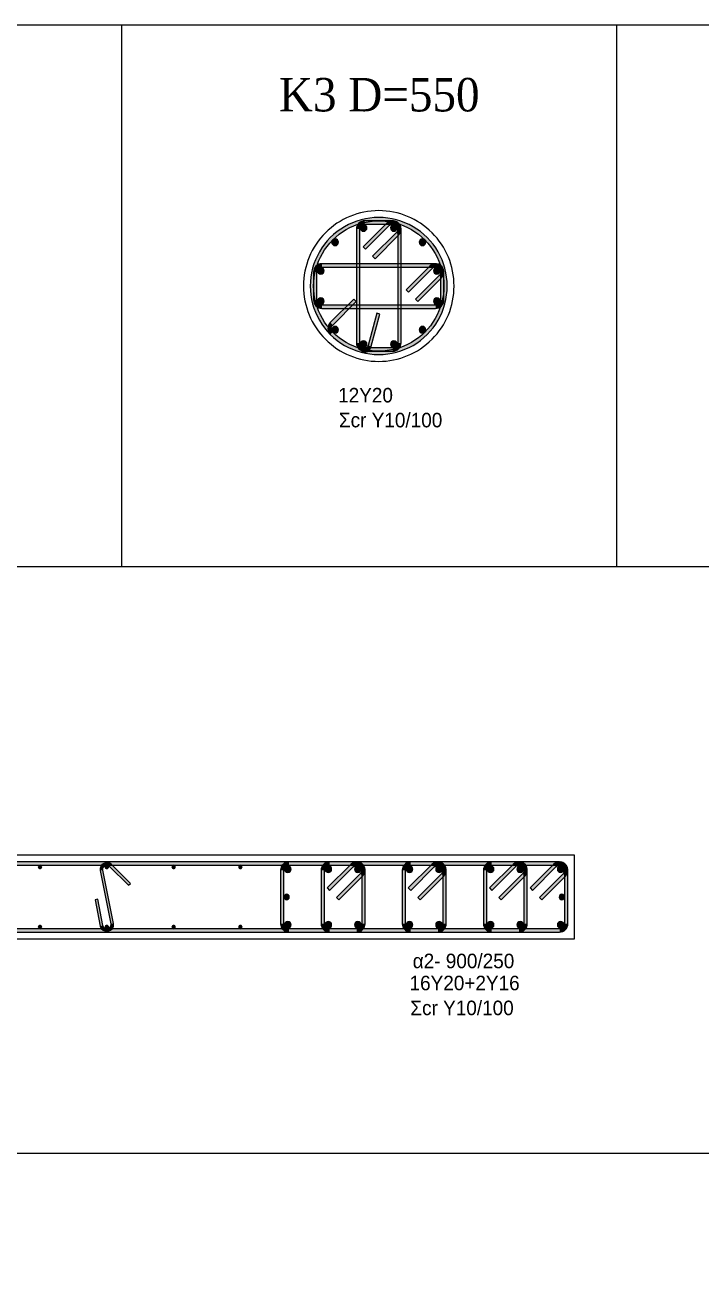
# Model space of a CAD drawing. Header units: millimetres. Extents: x -2171 to 1563, y -1758 to -1505.
# Drawn here: x -59 to -48.87, y -1608.82 to -1590.25 of the extents above; entities that cross this region are included whole.
import ezdxf

# ---------------------------------------------------------------- set-up
doc = ezdxf.new("R2010")
doc.units = ezdxf.units.MM
for name, color, linetype in [('-S_TEXT', 3, 'Continuous'), ('Col_Det', 7, 'Continuous'), ('Col_Det_4', 7, 'Continuous'), ('Col_Det_Fill', 7, 'Continuous'), ('Geo_Col_Pro_1', 7, 'Continuous')]:
    doc.layers.add(name, color=color, linetype=linetype)
doc.styles.add('S1Arl22_b_934_161', font='arial.ttf', dxfattribs={"width": 0.933629, "height": 0.002175})
doc.styles.add('S1TmsNwRmn22_b_934_161', font='times.ttf', dxfattribs={"width": 0.933629, "height": 0.002175})

msp = doc.modelspace()

# ---------------------------------------------------------------- hatches: boundary and pattern name
at = {"layer": 'Col_Det_Fill'}
for color, points in [(252, [(-53.4461, -1593.2154), (-53.4332, -1593.1671, 0.1316525), (-53.9638, -1593.1671), (-53.9508, -1593.2154, -0.1316525)]), (252, [(-53.9508, -1593.2154), (-53.9638, -1593.1671, 0.1316525), (-54.4233, -1593.4324), (-54.3879, -1593.4678, -0.1316525)]), (252, [(-53.9077, -1593.2312), (-53.9077, -1593.1812, 0.4142136), (-54.0327, -1593.3062), (-53.9827, -1593.3062, -0.4142136)]), (252, [(-53.9827, -1593.3062), (-54.0327, -1593.3062), (-54.0327, -1595.0082), (-53.9827, -1595.0082)]), (56, [(-53.8754, -1593.2885, 0.4142136), (-53.9254, -1593.2385, 0.4142136), (-53.9754, -1593.2885, 0.4142136), (-53.9254, -1593.3385, 0.4142136)]), (252, [(-53.5423, -1593.2532), (-53.5776, -1593.2178), (-53.9312, -1593.5714), (-53.8958, -1593.6067)]), (252, [(-53.4892, -1593.2312), (-53.4892, -1593.1812), (-53.9077, -1593.1812), (-53.9077, -1593.2312)]), (252, [(-53.4142, -1593.3062), (-53.3642, -1593.3062, 0.6681786), (-53.5776, -1593.2178), (-53.5423, -1593.2532, -0.6681786)]), (56, [(-53.4216, -1593.2885, 0.4142136), (-53.4716, -1593.2385, 0.4142136), (-53.5216, -1593.2885, 0.4142136), (-53.4716, -1593.3385, 0.4142136)]), (252, [(-53.4362, -1593.3592), (-53.4009, -1593.3946, 0.6681786), (-53.4892, -1593.1812), (-53.4892, -1593.2312, -0.6681786)]), (252, [(-53.009, -1593.4678), (-52.9737, -1593.4324, 0.1316525), (-53.4332, -1593.1671), (-53.4461, -1593.2154, -0.1316525)]), (252, [(-53.4142, -1595.0082), (-53.3642, -1595.0082), (-53.3642, -1593.3062), (-53.4142, -1593.3062)]), (252, [(-54.3879, -1593.4678), (-54.4233, -1593.4324, 0.1316525), (-54.6885, -1593.8919), (-54.6402, -1593.9048, -0.1316525)]), (12, [(-54.3025, -1593.5031, 0.4142136), (-54.3525, -1593.4531, 0.4142136), (-54.4025, -1593.5031, 0.4142136), (-54.3525, -1593.5531, 0.4142136)]), (252, [(-53.7898, -1593.7128), (-53.7544, -1593.7481), (-53.4009, -1593.3946), (-53.4362, -1593.3592)]), (12, [(-52.9944, -1593.5031, 0.4142136), (-53.0444, -1593.4531, 0.4142136), (-53.0944, -1593.5031, 0.4142136), (-53.0444, -1593.5531, 0.4142136)]), (252, [(-52.7567, -1593.9048), (-52.7084, -1593.8919, 0.1316525), (-52.9737, -1593.4324), (-53.009, -1593.4678, -0.1316525)]), (252, [(-54.6402, -1593.9048), (-54.6885, -1593.8919, 0.1316525), (-54.6885, -1594.4225), (-54.6402, -1594.4095, -0.1316525)]), (252, [(-54.5495, -1593.873), (-54.5495, -1593.823, 0.4142136), (-54.6745, -1593.948), (-54.6245, -1593.948, -0.4142136)]), (56, [(-54.5171, -1593.9303, 0.4142136), (-54.5671, -1593.8803, 0.4142136), (-54.6171, -1593.9303, 0.4142136), (-54.5671, -1593.9803, 0.4142136)]), (252, [(-52.8475, -1593.873), (-52.8475, -1593.823), (-54.5495, -1593.823), (-54.5495, -1593.873)]), (252, [(-52.9005, -1593.8949), (-52.9359, -1593.8596), (-53.2894, -1594.2131), (-53.2541, -1594.2485)]), (252, [(-52.7725, -1593.948), (-52.7225, -1593.948, 0.6681786), (-52.9359, -1593.8596), (-52.9005, -1593.8949, -0.6681786)]), (56, [(-52.7798, -1593.9303, 0.4142136), (-52.8298, -1593.8803, 0.4142136), (-52.8798, -1593.9303, 0.4142136), (-52.8298, -1593.9803, 0.4142136)]), (252, [(-52.7945, -1594.001), (-52.7591, -1594.0363, 0.6681786), (-52.8475, -1593.823), (-52.8475, -1593.873, -0.6681786)]), (252, [(-52.7567, -1594.4095), (-52.7084, -1594.4225, 0.1316525), (-52.7084, -1593.8919), (-52.7567, -1593.9048, -0.1316525)]), (252, [(-54.6245, -1593.948), (-54.6745, -1593.948), (-54.6745, -1594.3664), (-54.6245, -1594.3664)]), (252, [(-53.148, -1594.3545), (-53.1126, -1594.3899), (-52.7591, -1594.0363), (-52.7945, -1594.001)]), (252, [(-52.7725, -1594.3664), (-52.7225, -1594.3664), (-52.7225, -1593.948), (-52.7725, -1593.948)]), (252, [(-54.6402, -1594.4095), (-54.6885, -1594.4225, 0.1316525), (-54.4233, -1594.882), (-54.3879, -1594.8466, -0.1316525)]), (252, [(-54.6245, -1594.3664), (-54.6745, -1594.3664, 0.4142136), (-54.5495, -1594.4914), (-54.5495, -1594.4414, -0.4142136)]), (56, [(-54.5171, -1594.3841, 0.4142136), (-54.5671, -1594.3341, 0.4142136), (-54.6171, -1594.3841, 0.4142136), (-54.5671, -1594.4341, 0.4142136)]), (252, [(-54.5495, -1594.4414), (-54.5495, -1594.4914), (-52.8475, -1594.4914), (-52.8475, -1594.4414)]), (252, [(-54.0343, -1594.387), (-54.0697, -1594.3516), (-54.4233, -1594.7052), (-54.3879, -1594.7406)]), (252, [(-53.009, -1594.8466), (-52.9737, -1594.882, 0.1316525), (-52.7084, -1594.4225), (-52.7567, -1594.4095, -0.1316525)]), (56, [(-52.7798, -1594.3841, 0.4142136), (-52.8298, -1594.3341, 0.4142136), (-52.8798, -1594.3841, 0.4142136), (-52.8298, -1594.4341, 0.4142136)]), (252, [(-52.8475, -1594.4414), (-52.8475, -1594.4914, 0.4142136), (-52.7225, -1594.3664), (-52.7725, -1594.3664, -0.4142136)]), (252, [(-53.859, -1595.0459), (-53.8107, -1595.0589), (-53.6813, -1594.5759), (-53.7296, -1594.563)]), (252, [(-54.3879, -1594.7406), (-54.4233, -1594.7052, 0.4142136), (-54.4233, -1594.882), (-54.3879, -1594.8466, -0.4142136)]), (12, [(-54.3025, -1594.8113, 0.4142136), (-54.3525, -1594.7613, 0.4142136), (-54.4025, -1594.8113, 0.4142136), (-54.3525, -1594.8613, 0.4142136)]), (12, [(-52.9944, -1594.8113, 0.4142136), (-53.0444, -1594.7613, 0.4142136), (-53.0944, -1594.8113, 0.4142136), (-53.0444, -1594.8613, 0.4142136)]), (252, [(-54.3879, -1594.8466), (-54.4233, -1594.882, 0.1316525), (-53.9638, -1595.1473), (-53.9508, -1595.099, -0.1316525)]), (252, [(-54.3879, -1594.8466), (-54.4233, -1594.882, 0.1316525), (-53.9638, -1595.1473), (-53.9508, -1595.099, -0.1316525)]), (56, [(-53.8754, -1595.0259, 0.4142136), (-53.9254, -1594.9759, 0.4142136), (-53.9754, -1595.0259, 0.4142136), (-53.9254, -1595.0759, 0.4142136)]), (56, [(-53.4216, -1595.0259, 0.4142136), (-53.4716, -1594.9759, 0.4142136), (-53.5216, -1595.0259, 0.4142136), (-53.4716, -1595.0759, 0.4142136)]), (252, [(-53.4461, -1595.099), (-53.4332, -1595.1473, 0.1316525), (-52.9737, -1594.882), (-53.009, -1594.8466, -0.1316525)]), (252, [(-53.9827, -1595.0082), (-54.0327, -1595.0082, 0.4142136), (-53.9077, -1595.1332), (-53.9077, -1595.0832, -0.4142136)]), (252, [(-53.9508, -1595.099), (-53.9638, -1595.1473, 0.4142136), (-53.8107, -1595.0589), (-53.859, -1595.0459, -0.4142136)]), (252, [(-53.9508, -1595.099), (-53.9638, -1595.1473, 0.1316525), (-53.4332, -1595.1473), (-53.4461, -1595.099, -0.1316525)]), (252, [(-53.9077, -1595.0832), (-53.9077, -1595.1332), (-53.4892, -1595.1332), (-53.4892, -1595.0832)]), (252, [(-53.4892, -1595.0832), (-53.4892, -1595.1332, 0.4142136), (-53.3642, -1595.0082), (-53.4142, -1595.0082, -0.4142136)]), (252, [(-53.9663, -1602.8223), (-53.9663, -1602.7723), (-73.5709, -1602.7723), (-73.5709, -1602.8223)]), (252, [(-57.8666, -1602.9016), (-57.8273, -1602.8939, -0.7407348), (-57.726, -1602.8399), (-57.6977, -1602.8116, 0.7407348)]), (252, [(-55.0429, -1602.8223), (-55.0429, -1602.7723, 0.4142136), (-55.1679, -1602.8973), (-55.1179, -1602.8973, -0.4142136)]), (252, [(-50.9929, -1602.8223), (-50.9929, -1602.7723), (-55.0429, -1602.7723), (-55.0429, -1602.8223)]), (252, [(-54.4357, -1602.8223), (-54.4357, -1602.7723, 0.4142136), (-54.5607, -1602.8973), (-54.5107, -1602.8973, -0.4142136)]), (252, [(-54.0286, -1602.8223), (-54.0286, -1602.7723), (-54.4357, -1602.7723), (-54.4357, -1602.8223)]), (252, [(-53.9536, -1602.8973), (-53.9036, -1602.8973, 0.6681786), (-54.117, -1602.8089), (-54.0816, -1602.8443, -0.6681786)]), (252, [(-53.9756, -1602.9504), (-53.9402, -1602.9857, 0.6681786), (-54.0286, -1602.7723), (-54.0286, -1602.8223, -0.6681786)]), (252, [(-53.2215, -1602.8223), (-53.2215, -1602.7723, 0.4142136), (-53.3465, -1602.8973), (-53.2965, -1602.8973, -0.4142136)]), (252, [(-52.8143, -1602.8223), (-52.8143, -1602.7723), (-53.2215, -1602.7723), (-53.2215, -1602.8223)]), (252, [(-52.7393, -1602.8973), (-52.6893, -1602.8973, 0.6681786), (-52.9027, -1602.8089), (-52.8673, -1602.8443, -0.6681786)]), (252, [(-52.7613, -1602.9504), (-52.7259, -1602.9857, 0.6681786), (-52.8143, -1602.7723), (-52.8143, -1602.8223, -0.6681786)]), (252, [(-52.0072, -1602.8223), (-52.0072, -1602.7723, 0.4142136), (-52.1322, -1602.8973), (-52.0822, -1602.8973, -0.4142136)]), (252, [(-51.6, -1602.8223), (-51.6, -1602.7723), (-52.0072, -1602.7723), (-52.0072, -1602.8223)]), (252, [(-51.525, -1602.8973), (-51.475, -1602.8973, 0.6681786), (-51.6884, -1602.8089), (-51.6531, -1602.8443, -0.6681786)]), (252, [(-51.547, -1602.9504), (-51.5116, -1602.9857, 0.6681786), (-51.6, -1602.7723), (-51.6, -1602.8223, -0.6681786)]), (252, [(-50.9179, -1602.8973), (-50.8679, -1602.8973, 0.6681786), (-51.0813, -1602.8089), (-51.0459, -1602.8443, -0.6681786)]), (252, [(-50.9398, -1602.9504), (-50.9045, -1602.9857, 0.6681786), (-50.9929, -1602.7723), (-50.9929, -1602.8223, -0.6681786)]), (133, [(-58.7935, -1602.8473, 0.4142136), (-58.7685, -1602.8723, 0.4142136), (-58.7435, -1602.8473, 0.4142136), (-58.7685, -1602.8223, 0.4142136)]), (252, [(-57.7096, -1603.7008), (-57.6703, -1603.6931), (-57.8273, -1602.8939), (-57.8666, -1602.9016)]), (133, [(-57.7935, -1602.8473, 0.4142136), (-57.7685, -1602.8723, 0.4142136), (-57.7435, -1602.8473, 0.4142136), (-57.7685, -1602.8223, 0.4142136)]), (252, [(-57.6977, -1602.8116), (-57.726, -1602.8399), (-57.4432, -1603.1227), (-57.4149, -1603.0945)]), (133, [(-56.7934, -1602.8473, 0.4142136), (-56.7684, -1602.8723, 0.4142136), (-56.7434, -1602.8473, 0.4142136), (-56.7684, -1602.8223, 0.4142136)]), (133, [(-55.7934, -1602.8473, 0.4142136), (-55.7684, -1602.8723, 0.4142136), (-55.7434, -1602.8473, 0.4142136), (-55.7684, -1602.8223, 0.4142136)]), (252, [(-55.1179, -1602.8973), (-55.1679, -1602.8973), (-55.1679, -1603.6973), (-55.1179, -1603.6973)]), (12, [(-55.0106, -1602.8796, 0.4142136), (-55.0606, -1602.8296, 0.4142136), (-55.1106, -1602.8796, 0.4142136), (-55.0606, -1602.9296, 0.4142136)]), (252, [(-54.5107, -1602.8973), (-54.5607, -1602.8973), (-54.5607, -1603.6973), (-54.5107, -1603.6973)]), (56, [(-54.4034, -1602.8796, 0.4142136), (-54.4534, -1602.8296, 0.4142136), (-54.5034, -1602.8796, 0.4142136), (-54.4534, -1602.9296, 0.4142136)]), (252, [(-54.0816, -1602.8443), (-54.117, -1602.8089), (-54.4705, -1603.1625), (-54.4352, -1603.1978)]), (252, [(-54.3291, -1603.3039), (-54.2938, -1603.3393), (-53.9402, -1602.9857), (-53.9756, -1602.9504)]), (56, [(-53.9609, -1602.8796, 0.4142136), (-54.0109, -1602.8296, 0.4142136), (-54.0609, -1602.8796, 0.4142136), (-54.0109, -1602.9296, 0.4142136)]), (252, [(-53.9536, -1603.6973), (-53.9036, -1603.6973), (-53.9036, -1602.8973), (-53.9536, -1602.8973)]), (252, [(-53.2965, -1602.8973), (-53.3465, -1602.8973), (-53.3465, -1603.6973), (-53.2965, -1603.6973)]), (56, [(-53.1891, -1602.8796, 0.4142136), (-53.2391, -1602.8296, 0.4142136), (-53.2891, -1602.8796, 0.4142136), (-53.2391, -1602.9296, 0.4142136)]), (252, [(-52.8673, -1602.8443), (-52.9027, -1602.8089), (-53.2562, -1603.1625), (-53.2209, -1603.1978)]), (252, [(-53.1148, -1603.3039), (-53.0795, -1603.3393), (-52.7259, -1602.9857), (-52.7613, -1602.9504)]), (56, [(-52.7466, -1602.8796, 0.4142136), (-52.7966, -1602.8296, 0.4142136), (-52.8466, -1602.8796, 0.4142136), (-52.7966, -1602.9296, 0.4142136)]), (252, [(-52.7393, -1603.6973), (-52.6893, -1603.6973), (-52.6893, -1602.8973), (-52.7393, -1602.8973)]), (252, [(-52.0822, -1602.8973), (-52.1322, -1602.8973), (-52.1322, -1603.6973), (-52.0822, -1603.6973)]), (56, [(-51.9748, -1602.8796, 0.4142136), (-52.0248, -1602.8296, 0.4142136), (-52.0748, -1602.8796, 0.4142136), (-52.0248, -1602.9296, 0.4142136)]), (252, [(-51.6531, -1602.8443), (-51.6884, -1602.8089), (-52.042, -1603.1625), (-52.0066, -1603.1978)]), (252, [(-51.9005, -1603.3039), (-51.8652, -1603.3393), (-51.5116, -1602.9857), (-51.547, -1602.9504)]), (56, [(-51.5323, -1602.8796, 0.4142136), (-51.5823, -1602.8296, 0.4142136), (-51.6323, -1602.8796, 0.4142136), (-51.5823, -1602.9296, 0.4142136)]), (252, [(-51.525, -1603.6973), (-51.475, -1603.6973), (-51.475, -1602.8973), (-51.525, -1602.8973)]), (252, [(-51.0459, -1602.8443), (-51.0813, -1602.8089), (-51.4348, -1603.1625), (-51.3995, -1603.1978)]), (252, [(-51.2934, -1603.3039), (-51.258, -1603.3393), (-50.9045, -1602.9857), (-50.9398, -1602.9504)]), (12, [(-50.9252, -1602.8796, 0.4142136), (-50.9752, -1602.8296, 0.4142136), (-51.0252, -1602.8796, 0.4142136), (-50.9752, -1602.9296, 0.4142136)]), (252, [(-50.9179, -1603.6973), (-50.8679, -1603.6973), (-50.8679, -1602.8973), (-50.9179, -1602.8973)]), (252, [(-57.9044, -1603.3314), (-57.9437, -1603.3391), (-57.8666, -1603.7316), (-57.8273, -1603.7239)]), (133, [(-55.0379, -1603.2973, 0.4142136), (-55.0779, -1603.2573, 0.4142136), (-55.1179, -1603.2973, 0.4142136), (-55.0779, -1603.3373, 0.4142136)]), (133, [(-50.9179, -1603.2973, 0.4142136), (-50.9579, -1603.2573, 0.4142136), (-50.9979, -1603.2973, 0.4142136), (-50.9579, -1603.3373, 0.4142136)]), (133, [(-58.7935, -1603.7473, 0.4142136), (-58.7685, -1603.7723, 0.4142136), (-58.7435, -1603.7473, 0.4142136), (-58.7685, -1603.7223, 0.4142136)]), (252, [(-57.8273, -1603.7239), (-57.8666, -1603.7316, 1), (-57.6703, -1603.6931), (-57.7096, -1603.7008, -1)]), (133, [(-57.7935, -1603.7473, 0.4142136), (-57.7685, -1603.7723, 0.4142136), (-57.7435, -1603.7473, 0.4142136), (-57.7685, -1603.7223, 0.4142136)]), (133, [(-56.7934, -1603.7473, 0.4142136), (-56.7684, -1603.7723, 0.4142136), (-56.7434, -1603.7473, 0.4142136), (-56.7684, -1603.7223, 0.4142136)]), (133, [(-55.7934, -1603.7473, 0.4142136), (-55.7684, -1603.7723, 0.4142136), (-55.7434, -1603.7473, 0.4142136), (-55.7684, -1603.7223, 0.4142136)]), (252, [(-55.1179, -1603.6973), (-55.1679, -1603.6973, 0.4142136), (-55.0429, -1603.8223), (-55.0429, -1603.7723, -0.4142136)]), (12, [(-55.0106, -1603.715, 0.4142136), (-55.0606, -1603.665, 0.4142136), (-55.1106, -1603.715, 0.4142136), (-55.0606, -1603.765, 0.4142136)]), (252, [(-54.5107, -1603.6973), (-54.5607, -1603.6973, 0.4142136), (-54.4357, -1603.8223), (-54.4357, -1603.7723, -0.4142136)]), (56, [(-54.4034, -1603.715, 0.4142136), (-54.4534, -1603.665, 0.4142136), (-54.5034, -1603.715, 0.4142136), (-54.4534, -1603.765, 0.4142136)]), (56, [(-53.9609, -1603.715, 0.4142136), (-54.0109, -1603.665, 0.4142136), (-54.0609, -1603.715, 0.4142136), (-54.0109, -1603.765, 0.4142136)]), (252, [(-54.0286, -1603.7723), (-54.0286, -1603.8223, 0.4142136), (-53.9036, -1603.6973), (-53.9536, -1603.6973, -0.4142136)]), (252, [(-53.2965, -1603.6973), (-53.3465, -1603.6973, 0.4142136), (-53.2215, -1603.8223), (-53.2215, -1603.7723, -0.4142136)]), (56, [(-53.1891, -1603.715, 0.4142136), (-53.2391, -1603.665, 0.4142136), (-53.2891, -1603.715, 0.4142136), (-53.2391, -1603.765, 0.4142136)]), (56, [(-52.7466, -1603.715, 0.4142136), (-52.7966, -1603.665, 0.4142136), (-52.8466, -1603.715, 0.4142136), (-52.7966, -1603.765, 0.4142136)]), (252, [(-52.8143, -1603.7723), (-52.8143, -1603.8223, 0.4142136), (-52.6893, -1603.6973), (-52.7393, -1603.6973, -0.4142136)]), (252, [(-52.0822, -1603.6973), (-52.1322, -1603.6973, 0.4142136), (-52.0072, -1603.8223), (-52.0072, -1603.7723, -0.4142136)]), (56, [(-51.9748, -1603.715, 0.4142136), (-52.0248, -1603.665, 0.4142136), (-52.0748, -1603.715, 0.4142136), (-52.0248, -1603.765, 0.4142136)]), (56, [(-51.5323, -1603.715, 0.4142136), (-51.5823, -1603.665, 0.4142136), (-51.6323, -1603.715, 0.4142136), (-51.5823, -1603.765, 0.4142136)]), (252, [(-51.6, -1603.7723), (-51.6, -1603.8223, 0.4142136), (-51.475, -1603.6973), (-51.525, -1603.6973, -0.4142136)]), (12, [(-50.9252, -1603.715, 0.4142136), (-50.9752, -1603.665, 0.4142136), (-51.0252, -1603.715, 0.4142136), (-50.9752, -1603.765, 0.4142136)]), (252, [(-50.9929, -1603.7723), (-50.9929, -1603.8223, 0.4142136), (-50.8679, -1603.6973), (-50.9179, -1603.6973, -0.4142136)]), (252, [(-73.5709, -1603.7723), (-73.5709, -1603.8223), (-53.9663, -1603.8223), (-53.9663, -1603.7723)]), (252, [(-55.0429, -1603.7723), (-55.0429, -1603.8223), (-50.9929, -1603.8223), (-50.9929, -1603.7723)]), (252, [(-54.4357, -1603.7723), (-54.4357, -1603.8223), (-54.0286, -1603.8223), (-54.0286, -1603.7723)]), (252, [(-53.2215, -1603.7723), (-53.2215, -1603.8223), (-52.8143, -1603.8223), (-52.8143, -1603.7723)]), (252, [(-52.0072, -1603.7723), (-52.0072, -1603.8223), (-51.6, -1603.8223), (-51.6, -1603.7723)])]:
    msp.add_hatch(color=color, dxfattribs=at).paths.add_polyline_path(points)

# ---------------------------------------------------------------- linework, layer by layer
at = {"layer": '-S_TEXT', "ltscale": 5}
msp.add_lwpolyline([(-78.6811, -1590.2497), (-20.5336, -1590.2497), (-20.5336, -1630.2944), (-78.6811, -1630.2944)], close=True, dxfattribs=at)
at = {"layer": 'Col_Det', "color": 7}
for points in [[(-53.6985, -1593.0297, 0.4142136), (-54.826, -1594.1572, 0.4142136)], [(-53.4332, -1593.1671, 0.1316525), (-53.9638, -1593.1671)], [(-52.571, -1594.1572, 0.4142136), (-53.6985, -1593.0297, 0.4142136)], [(-53.9638, -1593.1671, 0.1316525), (-54.4233, -1593.4324)], [(-54.3879, -1593.4678, -0.1316525), (-53.9508, -1593.2154, -0.1316525)], [(-53.9077, -1593.1812, 0.4142136), (-54.0327, -1593.3062)], [(-53.9827, -1593.3062, -0.4142136), (-53.9077, -1593.2312, -0.4142136)], [(-53.9254, -1593.2385, 0.4142136), (-53.9754, -1593.2885, 0.4142136)], [(-53.9754, -1593.2885, 0.4142136), (-53.9254, -1593.3385, 0.4142136)], [(-53.9508, -1593.2154, -0.1316525), (-53.4461, -1593.2154, -0.1316525)], [(-53.8754, -1593.2885, 0.4142136), (-53.9254, -1593.2385, 0.4142136)], [(-53.9254, -1593.3385, 0.4142136), (-53.8754, -1593.2885, 0.4142136)], [(-53.3642, -1593.3062, 0.6681786), (-53.5776, -1593.2178)], [(-53.5423, -1593.2532, -0.6681786), (-53.4142, -1593.3062, -0.6681786)], [(-53.4716, -1593.2385, 0.4142136), (-53.5216, -1593.2885, 0.4142136)], [(-53.5216, -1593.2885, 0.4142136), (-53.4716, -1593.3385, 0.4142136)], [(-53.4009, -1593.3946, 0.6681786), (-53.4892, -1593.1812)], [(-53.4892, -1593.2312, -0.6681786), (-53.4362, -1593.3592, -0.6681786)], [(-53.4216, -1593.2885, 0.4142136), (-53.4716, -1593.2385, 0.4142136)], [(-53.4716, -1593.3385, 0.4142136), (-53.4216, -1593.2885, 0.4142136)], [(-53.4461, -1593.2154, -0.1316525), (-53.009, -1593.4678, -0.1316525)], [(-52.9737, -1593.4324, 0.1316525), (-53.4332, -1593.1671)], [(-54.4233, -1593.4324, 0.1316525), (-54.6885, -1593.8919)], [(-54.6402, -1593.9048, -0.1316525), (-54.3879, -1593.4678, -0.1316525)], [(-54.3525, -1593.4531, 0.4142136), (-54.4025, -1593.5031, 0.4142136)], [(-54.4025, -1593.5031, 0.4142136), (-54.3525, -1593.5531, 0.4142136)], [(-54.3025, -1593.5031, 0.4142136), (-54.3525, -1593.4531, 0.4142136)], [(-54.3525, -1593.5531, 0.4142136), (-54.3025, -1593.5031, 0.4142136)], [(-53.0444, -1593.4531, 0.4142136), (-53.0944, -1593.5031, 0.4142136)], [(-53.0944, -1593.5031, 0.4142136), (-53.0444, -1593.5531, 0.4142136)], [(-52.9944, -1593.5031, 0.4142136), (-53.0444, -1593.4531, 0.4142136)], [(-53.0444, -1593.5531, 0.4142136), (-52.9944, -1593.5031, 0.4142136)], [(-53.009, -1593.4678, -0.1316525), (-52.7567, -1593.9048, -0.1316525)], [(-52.7084, -1593.8919, 0.1316525), (-52.9737, -1593.4324)], [(-54.6885, -1593.8919, 0.1316525), (-54.6885, -1594.4225)], [(-54.5495, -1593.823, 0.4142136), (-54.6745, -1593.948)], [(-54.6245, -1593.948, -0.4142136), (-54.5495, -1593.873, -0.4142136)], [(-54.5671, -1593.8803, 0.4142136), (-54.6171, -1593.9303, 0.4142136)], [(-54.5171, -1593.9303, 0.4142136), (-54.5671, -1593.8803, 0.4142136)], [(-52.7225, -1593.948, 0.6681786), (-52.9359, -1593.8596)], [(-52.9005, -1593.8949, -0.6681786), (-52.7725, -1593.948, -0.6681786)], [(-52.8298, -1593.8803, 0.4142136), (-52.8798, -1593.9303, 0.4142136)], [(-52.7591, -1594.0363, 0.6681786), (-52.8475, -1593.823)], [(-52.8475, -1593.873, -0.6681786), (-52.7945, -1594.001, -0.6681786)], [(-52.7798, -1593.9303, 0.4142136), (-52.8298, -1593.8803, 0.4142136)], [(-52.7084, -1594.4225, 0.1316525), (-52.7084, -1593.8919)], [(-54.6402, -1594.4095, -0.1316525), (-54.6402, -1593.9048, -0.1316525)], [(-54.6171, -1593.9303, 0.4142136), (-54.5671, -1593.9803, 0.4142136)], [(-54.5671, -1593.9803, 0.4142136), (-54.5171, -1593.9303, 0.4142136)], [(-52.8798, -1593.9303, 0.4142136), (-52.8298, -1593.9803, 0.4142136)], [(-52.8298, -1593.9803, 0.4142136), (-52.7798, -1593.9303, 0.4142136)], [(-52.7567, -1593.9048, -0.1316525), (-52.7567, -1594.4095, -0.1316525)], [(-54.826, -1594.1572, 0.4142136), (-53.6985, -1595.2847, 0.4142136)], [(-53.6985, -1595.2847, 0.4142136), (-52.571, -1594.1572, 0.4142136)], [(-54.6885, -1594.4225, 0.1316525), (-54.4233, -1594.882)], [(-54.6745, -1594.3664, 0.4142136), (-54.5495, -1594.4914)], [(-54.3879, -1594.8466, -0.1316525), (-54.6402, -1594.4095, -0.1316525)], [(-54.5495, -1594.4414, -0.4142136), (-54.6245, -1594.3664, -0.4142136)], [(-54.5671, -1594.3341, 0.4142136), (-54.6171, -1594.3841, 0.4142136)], [(-54.6171, -1594.3841, 0.4142136), (-54.5671, -1594.4341, 0.4142136)], [(-54.5171, -1594.3841, 0.4142136), (-54.5671, -1594.3341, 0.4142136)], [(-54.5671, -1594.4341, 0.4142136), (-54.5171, -1594.3841, 0.4142136)], [(-52.7567, -1594.4095, -0.1316525), (-53.009, -1594.8466, -0.1316525)], [(-52.9737, -1594.882, 0.1316525), (-52.7084, -1594.4225)], [(-52.8298, -1594.3341, 0.4142136), (-52.8798, -1594.3841, 0.4142136)], [(-52.8798, -1594.3841, 0.4142136), (-52.8298, -1594.4341, 0.4142136)], [(-52.8475, -1594.4914, 0.4142136), (-52.7225, -1594.3664)], [(-52.7725, -1594.3664, -0.4142136), (-52.8475, -1594.4414, -0.4142136)], [(-52.7798, -1594.3841, 0.4142136), (-52.8298, -1594.3341, 0.4142136)], [(-52.8298, -1594.4341, 0.4142136), (-52.7798, -1594.3841, 0.4142136)], [(-54.4233, -1594.7052, 0.4142136), (-54.4233, -1594.882)], [(-54.3879, -1594.8466, -0.4142136), (-54.3879, -1594.7406, -0.4142136)], [(-54.3525, -1594.7613, 0.4142136), (-54.4025, -1594.8113, 0.4142136)], [(-54.4025, -1594.8113, 0.4142136), (-54.3525, -1594.8613, 0.4142136)], [(-54.3025, -1594.8113, 0.4142136), (-54.3525, -1594.7613, 0.4142136)], [(-54.3525, -1594.8613, 0.4142136), (-54.3025, -1594.8113, 0.4142136)], [(-53.0444, -1594.7613, 0.4142136), (-53.0944, -1594.8113, 0.4142136)], [(-53.0944, -1594.8113, 0.4142136), (-53.0444, -1594.8613, 0.4142136)], [(-52.9944, -1594.8113, 0.4142136), (-53.0444, -1594.7613, 0.4142136)], [(-53.0444, -1594.8613, 0.4142136), (-52.9944, -1594.8113, 0.4142136)], [(-54.4233, -1594.882, 0.1316525), (-53.9638, -1595.1473)], [(-54.4233, -1594.882, 0.1316525), (-53.9638, -1595.1473)], [(-53.9508, -1595.099, -0.1316525), (-54.3879, -1594.8466, -0.1316525)], [(-53.9508, -1595.099, -0.1316525), (-54.3879, -1594.8466, -0.1316525)], [(-53.9254, -1594.9759, 0.4142136), (-53.9754, -1595.0259, 0.4142136)], [(-53.8754, -1595.0259, 0.4142136), (-53.9254, -1594.9759, 0.4142136)], [(-53.4716, -1594.9759, 0.4142136), (-53.5216, -1595.0259, 0.4142136)], [(-53.4216, -1595.0259, 0.4142136), (-53.4716, -1594.9759, 0.4142136)], [(-53.009, -1594.8466, -0.1316525), (-53.4461, -1595.099, -0.1316525)], [(-53.4332, -1595.1473, 0.1316525), (-52.9737, -1594.882)], [(-54.0327, -1595.0082, 0.4142136), (-53.9077, -1595.1332)], [(-53.9077, -1595.0832, -0.4142136), (-53.9827, -1595.0082, -0.4142136)], [(-53.9754, -1595.0259, 0.4142136), (-53.9254, -1595.0759, 0.4142136)], [(-53.9638, -1595.1473, 0.4142136), (-53.8107, -1595.0589)], [(-53.9638, -1595.1473, 0.1316525), (-53.4332, -1595.1473)], [(-53.859, -1595.0459, -0.4142136), (-53.9508, -1595.099, -0.4142136)], [(-53.4461, -1595.099, -0.1316525), (-53.9508, -1595.099, -0.1316525)], [(-53.9254, -1595.0759, 0.4142136), (-53.8754, -1595.0259, 0.4142136)], [(-53.5216, -1595.0259, 0.4142136), (-53.4716, -1595.0759, 0.4142136)], [(-53.4892, -1595.1332, 0.4142136), (-53.3642, -1595.0082)], [(-53.4142, -1595.0082, -0.4142136), (-53.4892, -1595.0832, -0.4142136)], [(-53.4716, -1595.0759, 0.4142136), (-53.4216, -1595.0259, 0.4142136)], [(-57.6977, -1602.8116, 0.7407348), (-57.8666, -1602.9016, 0.7407348)], [(-55.0429, -1602.7723, 0.4142136), (-55.1679, -1602.8973)], [(-54.4357, -1602.7723, 0.4142136), (-54.5607, -1602.8973)], [(-53.9036, -1602.8973, 0.6681786), (-54.117, -1602.8089)], [(-53.9402, -1602.9857, 0.6681786), (-54.0286, -1602.7723)], [(-53.2215, -1602.7723, 0.4142136), (-53.3465, -1602.8973)], [(-52.6893, -1602.8973, 0.6681786), (-52.9027, -1602.8089)], [(-52.7259, -1602.9857, 0.6681786), (-52.8143, -1602.7723)], [(-52.0072, -1602.7723, 0.4142136), (-52.1322, -1602.8973)], [(-51.475, -1602.8973, 0.6681786), (-51.6884, -1602.8089)], [(-51.5116, -1602.9857, 0.6681786), (-51.6, -1602.7723)], [(-50.8679, -1602.8973, 0.6681786), (-51.0813, -1602.8089)], [(-50.9045, -1602.9857, 0.6681786), (-50.9929, -1602.7723)], [(-58.7685, -1602.8223, 0.4142136), (-58.7935, -1602.8473, 0.4142136)], [(-58.7935, -1602.8473, 0.4142136), (-58.7685, -1602.8723, 0.4142136)], [(-58.7435, -1602.8473, 0.4142136), (-58.7685, -1602.8223, 0.4142136)], [(-58.7685, -1602.8723, 0.4142136), (-58.7435, -1602.8473, 0.4142136)], [(-57.8273, -1602.8939, -0.7407348), (-57.726, -1602.8399)], [(-57.7685, -1602.8223, 0.4142136), (-57.7935, -1602.8473, 0.4142136)], [(-57.7935, -1602.8473, 0.4142136), (-57.7685, -1602.8723, 0.4142136)], [(-57.7435, -1602.8473, 0.4142136), (-57.7685, -1602.8223, 0.4142136)], [(-57.7685, -1602.8723, 0.4142136), (-57.7435, -1602.8473, 0.4142136)], [(-56.7684, -1602.8223, 0.4142136), (-56.7934, -1602.8473, 0.4142136)], [(-56.7934, -1602.8473, 0.4142136), (-56.7684, -1602.8723, 0.4142136)], [(-56.7434, -1602.8473, 0.4142136), (-56.7684, -1602.8223, 0.4142136)], [(-56.7684, -1602.8723, 0.4142136), (-56.7434, -1602.8473, 0.4142136)], [(-55.7684, -1602.8223, 0.4142136), (-55.7934, -1602.8473, 0.4142136)], [(-55.7934, -1602.8473, 0.4142136), (-55.7684, -1602.8723, 0.4142136)], [(-55.7434, -1602.8473, 0.4142136), (-55.7684, -1602.8223, 0.4142136)], [(-55.7684, -1602.8723, 0.4142136), (-55.7434, -1602.8473, 0.4142136)], [(-55.1179, -1602.8973, -0.4142136), (-55.0429, -1602.8223, -0.4142136)], [(-55.0606, -1602.8296, 0.4142136), (-55.1106, -1602.8796, 0.4142136)], [(-55.1106, -1602.8796, 0.4142136), (-55.0606, -1602.9296, 0.4142136)], [(-55.0106, -1602.8796, 0.4142136), (-55.0606, -1602.8296, 0.4142136)], [(-55.0606, -1602.9296, 0.4142136), (-55.0106, -1602.8796, 0.4142136)], [(-54.5107, -1602.8973, -0.4142136), (-54.4357, -1602.8223, -0.4142136)], [(-54.4534, -1602.8296, 0.4142136), (-54.5034, -1602.8796, 0.4142136)], [(-54.5034, -1602.8796, 0.4142136), (-54.4534, -1602.9296, 0.4142136)], [(-54.4034, -1602.8796, 0.4142136), (-54.4534, -1602.8296, 0.4142136)], [(-54.4534, -1602.9296, 0.4142136), (-54.4034, -1602.8796, 0.4142136)], [(-54.0816, -1602.8443, -0.6681786), (-53.9536, -1602.8973, -0.6681786)], [(-54.0109, -1602.8296, 0.4142136), (-54.0609, -1602.8796, 0.4142136)], [(-54.0609, -1602.8796, 0.4142136), (-54.0109, -1602.9296, 0.4142136)], [(-54.0286, -1602.8223, -0.6681786), (-53.9756, -1602.9504, -0.6681786)], [(-53.9609, -1602.8796, 0.4142136), (-54.0109, -1602.8296, 0.4142136)], [(-54.0109, -1602.9296, 0.4142136), (-53.9609, -1602.8796, 0.4142136)], [(-53.2965, -1602.8973, -0.4142136), (-53.2215, -1602.8223, -0.4142136)], [(-53.2391, -1602.8296, 0.4142136), (-53.2891, -1602.8796, 0.4142136)], [(-53.2891, -1602.8796, 0.4142136), (-53.2391, -1602.9296, 0.4142136)], [(-53.1891, -1602.8796, 0.4142136), (-53.2391, -1602.8296, 0.4142136)], [(-53.2391, -1602.9296, 0.4142136), (-53.1891, -1602.8796, 0.4142136)], [(-52.8673, -1602.8443, -0.6681786), (-52.7393, -1602.8973, -0.6681786)], [(-52.7966, -1602.8296, 0.4142136), (-52.8466, -1602.8796, 0.4142136)], [(-52.8466, -1602.8796, 0.4142136), (-52.7966, -1602.9296, 0.4142136)], [(-52.8143, -1602.8223, -0.6681786), (-52.7613, -1602.9504, -0.6681786)], [(-52.7466, -1602.8796, 0.4142136), (-52.7966, -1602.8296, 0.4142136)], [(-52.7966, -1602.9296, 0.4142136), (-52.7466, -1602.8796, 0.4142136)], [(-52.0822, -1602.8973, -0.4142136), (-52.0072, -1602.8223, -0.4142136)], [(-52.0248, -1602.8296, 0.4142136), (-52.0748, -1602.8796, 0.4142136)], [(-52.0748, -1602.8796, 0.4142136), (-52.0248, -1602.9296, 0.4142136)], [(-51.9748, -1602.8796, 0.4142136), (-52.0248, -1602.8296, 0.4142136)], [(-52.0248, -1602.9296, 0.4142136), (-51.9748, -1602.8796, 0.4142136)], [(-51.6531, -1602.8443, -0.6681786), (-51.525, -1602.8973, -0.6681786)], [(-51.5823, -1602.8296, 0.4142136), (-51.6323, -1602.8796, 0.4142136)], [(-51.6323, -1602.8796, 0.4142136), (-51.5823, -1602.9296, 0.4142136)], [(-51.6, -1602.8223, -0.6681786), (-51.547, -1602.9504, -0.6681786)], [(-51.5323, -1602.8796, 0.4142136), (-51.5823, -1602.8296, 0.4142136)], [(-51.5823, -1602.9296, 0.4142136), (-51.5323, -1602.8796, 0.4142136)], [(-51.0459, -1602.8443, -0.6681786), (-50.9179, -1602.8973, -0.6681786)], [(-50.9752, -1602.8296, 0.4142136), (-51.0252, -1602.8796, 0.4142136)], [(-51.0252, -1602.8796, 0.4142136), (-50.9752, -1602.9296, 0.4142136)], [(-50.9929, -1602.8223, -0.6681786), (-50.9398, -1602.9504, -0.6681786)], [(-50.9252, -1602.8796, 0.4142136), (-50.9752, -1602.8296, 0.4142136)], [(-50.9752, -1602.9296, 0.4142136), (-50.9252, -1602.8796, 0.4142136)], [(-55.0779, -1603.2573, 0.4142136), (-55.1179, -1603.2973, 0.4142136)], [(-55.1179, -1603.2973, 0.4142136), (-55.0779, -1603.3373, 0.4142136)], [(-55.0379, -1603.2973, 0.4142136), (-55.0779, -1603.2573, 0.4142136)], [(-55.0779, -1603.3373, 0.4142136), (-55.0379, -1603.2973, 0.4142136)], [(-50.9579, -1603.2573, 0.4142136), (-50.9979, -1603.2973, 0.4142136)], [(-50.9979, -1603.2973, 0.4142136), (-50.9579, -1603.3373, 0.4142136)], [(-50.9179, -1603.2973, 0.4142136), (-50.9579, -1603.2573, 0.4142136)], [(-50.9579, -1603.3373, 0.4142136), (-50.9179, -1603.2973, 0.4142136)], [(-58.7685, -1603.7223, 0.4142136), (-58.7935, -1603.7473, 0.4142136)], [(-58.7435, -1603.7473, 0.4142136), (-58.7685, -1603.7223, 0.4142136)], [(-57.8666, -1603.7316, 1), (-57.6703, -1603.6931)], [(-57.7096, -1603.7008, -1), (-57.8273, -1603.7239, -1)], [(-57.7685, -1603.7223, 0.4142136), (-57.7935, -1603.7473, 0.4142136)], [(-57.7435, -1603.7473, 0.4142136), (-57.7685, -1603.7223, 0.4142136)], [(-56.7684, -1603.7223, 0.4142136), (-56.7934, -1603.7473, 0.4142136)], [(-56.7434, -1603.7473, 0.4142136), (-56.7684, -1603.7223, 0.4142136)], [(-55.7684, -1603.7223, 0.4142136), (-55.7934, -1603.7473, 0.4142136)], [(-55.7434, -1603.7473, 0.4142136), (-55.7684, -1603.7223, 0.4142136)], [(-55.1679, -1603.6973, 0.4142136), (-55.0429, -1603.8223)], [(-55.0429, -1603.7723, -0.4142136), (-55.1179, -1603.6973, -0.4142136)], [(-55.0606, -1603.665, 0.4142136), (-55.1106, -1603.715, 0.4142136)], [(-55.1106, -1603.715, 0.4142136), (-55.0606, -1603.765, 0.4142136)], [(-55.0106, -1603.715, 0.4142136), (-55.0606, -1603.665, 0.4142136)], [(-55.0606, -1603.765, 0.4142136), (-55.0106, -1603.715, 0.4142136)], [(-54.5607, -1603.6973, 0.4142136), (-54.4357, -1603.8223)], [(-54.4357, -1603.7723, -0.4142136), (-54.5107, -1603.6973, -0.4142136)], [(-54.4534, -1603.665, 0.4142136), (-54.5034, -1603.715, 0.4142136)], [(-54.5034, -1603.715, 0.4142136), (-54.4534, -1603.765, 0.4142136)], [(-54.4034, -1603.715, 0.4142136), (-54.4534, -1603.665, 0.4142136)], [(-54.4534, -1603.765, 0.4142136), (-54.4034, -1603.715, 0.4142136)], [(-54.0109, -1603.665, 0.4142136), (-54.0609, -1603.715, 0.4142136)], [(-54.0609, -1603.715, 0.4142136), (-54.0109, -1603.765, 0.4142136)], [(-54.0286, -1603.8223, 0.4142136), (-53.9036, -1603.6973)], [(-53.9536, -1603.6973, -0.4142136), (-54.0286, -1603.7723, -0.4142136)], [(-53.9609, -1603.715, 0.4142136), (-54.0109, -1603.665, 0.4142136)], [(-54.0109, -1603.765, 0.4142136), (-53.9609, -1603.715, 0.4142136)], [(-53.3465, -1603.6973, 0.4142136), (-53.2215, -1603.8223)], [(-53.2215, -1603.7723, -0.4142136), (-53.2965, -1603.6973, -0.4142136)], [(-53.2391, -1603.665, 0.4142136), (-53.2891, -1603.715, 0.4142136)], [(-53.2891, -1603.715, 0.4142136), (-53.2391, -1603.765, 0.4142136)], [(-53.1891, -1603.715, 0.4142136), (-53.2391, -1603.665, 0.4142136)], [(-53.2391, -1603.765, 0.4142136), (-53.1891, -1603.715, 0.4142136)], [(-52.7966, -1603.665, 0.4142136), (-52.8466, -1603.715, 0.4142136)], [(-52.8466, -1603.715, 0.4142136), (-52.7966, -1603.765, 0.4142136)], [(-52.8143, -1603.8223, 0.4142136), (-52.6893, -1603.6973)], [(-52.7393, -1603.6973, -0.4142136), (-52.8143, -1603.7723, -0.4142136)], [(-52.7466, -1603.715, 0.4142136), (-52.7966, -1603.665, 0.4142136)], [(-52.7966, -1603.765, 0.4142136), (-52.7466, -1603.715, 0.4142136)], [(-52.1322, -1603.6973, 0.4142136), (-52.0072, -1603.8223)], [(-52.0072, -1603.7723, -0.4142136), (-52.0822, -1603.6973, -0.4142136)], [(-52.0248, -1603.665, 0.4142136), (-52.0748, -1603.715, 0.4142136)], [(-52.0748, -1603.715, 0.4142136), (-52.0248, -1603.765, 0.4142136)], [(-51.9748, -1603.715, 0.4142136), (-52.0248, -1603.665, 0.4142136)], [(-52.0248, -1603.765, 0.4142136), (-51.9748, -1603.715, 0.4142136)], [(-51.5823, -1603.665, 0.4142136), (-51.6323, -1603.715, 0.4142136)], [(-51.6323, -1603.715, 0.4142136), (-51.5823, -1603.765, 0.4142136)], [(-51.6, -1603.8223, 0.4142136), (-51.475, -1603.6973)], [(-51.525, -1603.6973, -0.4142136), (-51.6, -1603.7723, -0.4142136)], [(-51.5323, -1603.715, 0.4142136), (-51.5823, -1603.665, 0.4142136)], [(-51.5823, -1603.765, 0.4142136), (-51.5323, -1603.715, 0.4142136)], [(-50.9752, -1603.665, 0.4142136), (-51.0252, -1603.715, 0.4142136)], [(-51.0252, -1603.715, 0.4142136), (-50.9752, -1603.765, 0.4142136)], [(-50.9929, -1603.8223, 0.4142136), (-50.8679, -1603.6973)], [(-50.9179, -1603.6973, -0.4142136), (-50.9929, -1603.7723, -0.4142136)], [(-50.9252, -1603.715, 0.4142136), (-50.9752, -1603.665, 0.4142136)], [(-50.9752, -1603.765, 0.4142136), (-50.9252, -1603.715, 0.4142136)], [(-58.7935, -1603.7473, 0.4142136), (-58.7685, -1603.7723, 0.4142136)], [(-58.7685, -1603.7723, 0.4142136), (-58.7435, -1603.7473, 0.4142136)], [(-57.7935, -1603.7473, 0.4142136), (-57.7685, -1603.7723, 0.4142136)], [(-57.7685, -1603.7723, 0.4142136), (-57.7435, -1603.7473, 0.4142136)], [(-56.7934, -1603.7473, 0.4142136), (-56.7684, -1603.7723, 0.4142136)], [(-56.7684, -1603.7723, 0.4142136), (-56.7434, -1603.7473, 0.4142136)], [(-55.7934, -1603.7473, 0.4142136), (-55.7684, -1603.7723, 0.4142136)], [(-55.7684, -1603.7723, 0.4142136), (-55.7434, -1603.7473, 0.4142136)]]:
    msp.add_lwpolyline(points, format="xyb", dxfattribs=at)
for points in [[(-54.0327, -1593.3062), (-54.0327, -1595.0082)], [(-53.9827, -1595.0082), (-53.9827, -1593.3062)], [(-53.5776, -1593.2178), (-53.9312, -1593.5714)], [(-53.4892, -1593.1812), (-53.9077, -1593.1812)], [(-53.9077, -1593.2312), (-53.4892, -1593.2312)], [(-53.8958, -1593.6067), (-53.5423, -1593.2532)], [(-53.4142, -1593.3062), (-53.4142, -1595.0082)], [(-53.3642, -1595.0082), (-53.3642, -1593.3062)], [(-53.4362, -1593.3592), (-53.7898, -1593.7128)], [(-53.7544, -1593.7481), (-53.4009, -1593.3946)], [(-53.9312, -1593.5714), (-53.8958, -1593.6067)], [(-52.8475, -1593.823), (-54.5495, -1593.823)], [(-54.5495, -1593.873), (-52.8475, -1593.873)], [(-53.7898, -1593.7128), (-53.7544, -1593.7481)], [(-52.9359, -1593.8596), (-53.2894, -1594.2131)], [(-54.6745, -1593.948), (-54.6745, -1594.3664)], [(-54.6245, -1594.3664), (-54.6245, -1593.948)], [(-53.2541, -1594.2485), (-52.9005, -1593.8949)], [(-52.7945, -1594.001), (-53.148, -1594.3545)], [(-53.1126, -1594.3899), (-52.7591, -1594.0363)], [(-52.7725, -1593.948), (-52.7725, -1594.3664)], [(-52.7225, -1594.3664), (-52.7225, -1593.948)], [(-53.2894, -1594.2131), (-53.2541, -1594.2485)], [(-52.8475, -1594.4414), (-54.5495, -1594.4414)], [(-54.0697, -1594.3516), (-54.4233, -1594.7052)], [(-54.3879, -1594.7406), (-54.0343, -1594.387)], [(-54.0343, -1594.387), (-54.0697, -1594.3516)], [(-53.148, -1594.3545), (-53.1126, -1594.3899)], [(-54.5495, -1594.4914), (-52.8475, -1594.4914)], [(-53.7296, -1594.563), (-53.859, -1595.0459)], [(-53.8107, -1595.0589), (-53.6813, -1594.5759)], [(-53.6813, -1594.5759), (-53.7296, -1594.563)], [(-53.4892, -1595.0832), (-53.9077, -1595.0832)], [(-53.9077, -1595.1332), (-53.4892, -1595.1332)], [(-50.7679, -1602.6723), (-76.7694, -1602.6723)], [(-53.9663, -1602.7723), (-73.5709, -1602.7723)], [(-50.9929, -1602.7723), (-55.0429, -1602.7723)], [(-54.0286, -1602.7723), (-54.4357, -1602.7723)], [(-53.9663, -1602.8223), (-53.9663, -1602.7723)], [(-52.8143, -1602.7723), (-53.2215, -1602.7723)], [(-51.6, -1602.7723), (-52.0072, -1602.7723)], [(-50.7679, -1603.9223), (-50.7679, -1602.6723)], [(-73.5709, -1602.8223), (-53.9663, -1602.8223)], [(-57.8666, -1602.9016), (-57.7096, -1603.7008)], [(-57.6703, -1603.6931), (-57.8273, -1602.8939)], [(-57.726, -1602.8399), (-57.4432, -1603.1227)], [(-57.4149, -1603.0945), (-57.6977, -1602.8116)], [(-55.1679, -1602.8973), (-55.1679, -1603.6973)], [(-55.1179, -1603.6973), (-55.1179, -1602.8973)], [(-55.0429, -1602.8223), (-50.9929, -1602.8223)], [(-54.5607, -1602.8973), (-54.5607, -1603.6973)], [(-54.5107, -1603.6973), (-54.5107, -1602.8973)], [(-54.117, -1602.8089), (-54.4705, -1603.1625)], [(-54.4357, -1602.8223), (-54.0286, -1602.8223)], [(-54.4352, -1603.1978), (-54.0816, -1602.8443)], [(-53.9756, -1602.9504), (-54.3291, -1603.3039)], [(-54.2938, -1603.3393), (-53.9402, -1602.9857)], [(-53.9536, -1602.8973), (-53.9536, -1603.6973)], [(-53.9036, -1603.6973), (-53.9036, -1602.8973)], [(-53.3465, -1602.8973), (-53.3465, -1603.6973)], [(-53.2965, -1603.6973), (-53.2965, -1602.8973)], [(-52.9027, -1602.8089), (-53.2562, -1603.1625)], [(-53.2215, -1602.8223), (-52.8143, -1602.8223)], [(-53.2209, -1603.1978), (-52.8673, -1602.8443)], [(-52.7613, -1602.9504), (-53.1148, -1603.3039)], [(-53.0795, -1603.3393), (-52.7259, -1602.9857)], [(-52.7393, -1602.8973), (-52.7393, -1603.6973)], [(-52.6893, -1603.6973), (-52.6893, -1602.8973)], [(-52.1322, -1602.8973), (-52.1322, -1603.6973)], [(-52.0822, -1603.6973), (-52.0822, -1602.8973)], [(-51.6884, -1602.8089), (-52.042, -1603.1625)], [(-52.0072, -1602.8223), (-51.6, -1602.8223)], [(-52.0066, -1603.1978), (-51.6531, -1602.8443)], [(-51.547, -1602.9504), (-51.9005, -1603.3039)], [(-51.8652, -1603.3393), (-51.5116, -1602.9857)], [(-51.525, -1602.8973), (-51.525, -1603.6973)], [(-51.475, -1603.6973), (-51.475, -1602.8973)], [(-51.0813, -1602.8089), (-51.4348, -1603.1625)], [(-51.3995, -1603.1978), (-51.0459, -1602.8443)], [(-50.9398, -1602.9504), (-51.2934, -1603.3039)], [(-51.258, -1603.3393), (-50.9045, -1602.9857)], [(-50.9179, -1602.8973), (-50.9179, -1603.6973)], [(-50.8679, -1603.6973), (-50.8679, -1602.8973)], [(-57.4432, -1603.1227), (-57.4149, -1603.0945)], [(-54.4705, -1603.1625), (-54.4352, -1603.1978)], [(-53.2562, -1603.1625), (-53.2209, -1603.1978)], [(-52.042, -1603.1625), (-52.0066, -1603.1978)], [(-51.4348, -1603.1625), (-51.3995, -1603.1978)], [(-57.9044, -1603.3314), (-57.9437, -1603.3391)], [(-57.9437, -1603.3391), (-57.8666, -1603.7316)], [(-57.8273, -1603.7239), (-57.9044, -1603.3314)], [(-54.3291, -1603.3039), (-54.2938, -1603.3393)], [(-53.1148, -1603.3039), (-53.0795, -1603.3393)], [(-51.9005, -1603.3039), (-51.8652, -1603.3393)], [(-51.2934, -1603.3039), (-51.258, -1603.3393)], [(-53.9663, -1603.7723), (-73.5709, -1603.7723)], [(-73.5709, -1603.8223), (-53.9663, -1603.8223)], [(-50.9929, -1603.7723), (-55.0429, -1603.7723)], [(-55.0429, -1603.8223), (-50.9929, -1603.8223)], [(-54.0286, -1603.7723), (-54.4357, -1603.7723)], [(-54.4357, -1603.8223), (-54.0286, -1603.8223)], [(-53.9663, -1603.8223), (-53.9663, -1603.7723)], [(-52.8143, -1603.7723), (-53.2215, -1603.7723)], [(-53.2215, -1603.8223), (-52.8143, -1603.8223)], [(-51.6, -1603.7723), (-52.0072, -1603.7723)], [(-52.0072, -1603.8223), (-51.6, -1603.8223)], [(-76.7694, -1603.9223), (-50.7679, -1603.9223)]]:
    msp.add_lwpolyline(points, dxfattribs=at)
at = {"layer": 'Geo_Col_Pro_1', "color": 4, "linetype": 'Continuous', "ltscale": 0.5}
for p, q in [((-57.5496, -1590.2497), (-57.5496, -1598.3514)), ((-50.142, -1590.2497), (-50.142, -1598.3514)), ((-78.6811, -1598.3514), (-20.5336, -1598.3514)), ((-78.6811, -1607.1291), (-47.9818, -1607.1291))]:
    msp.add_line(p, q, dxfattribs=at)

# ---------------------------------------------------------------- texts
at = {"layer": 'Col_Det', "color": 7, "style": 'S1Arl22_b_934_161', "width": 0.933629}
for s, p in [('12Y20', (-54.3064, -1595.8989)), ('Σcr Y10/100', (-54.2946, -1596.2714)), (' α2- 900/250', (-53.2691, -1604.363)), ('16Y20+2Y16', (-53.2377, -1604.6926)), ('Σcr Y10/100', (-53.2258, -1605.0651))]:
    msp.add_text(s, height=0.2175, dxfattribs=at).set_placement(p)
at = {"layer": 'Col_Det_4', "color": 1, "style": 'S1TmsNwRmn22_b_934_161', "width": 0.933629}
msp.add_text('K3 D=550 ', height=0.5, dxfattribs=at).set_placement((-55.1922, -1591.545))

doc.saveas('drawing.dxf')
